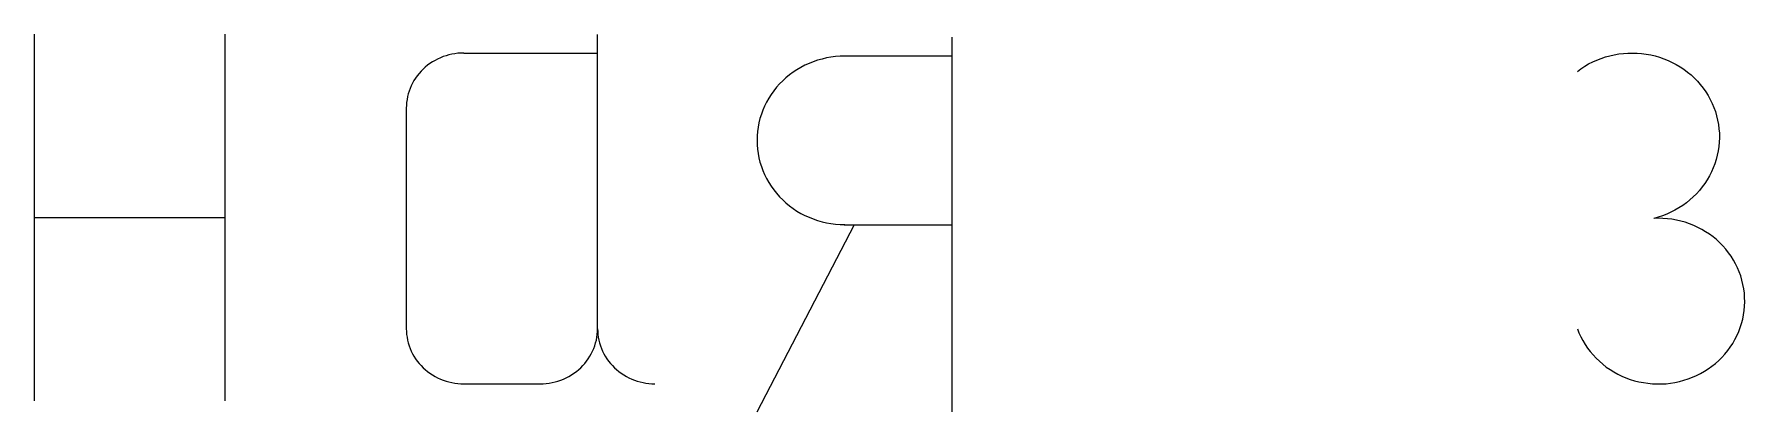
# Model space of a CAD drawing. Extents: x 8646 to 18206, y -17605 to -192.
# Drawn here: x 11114.381 to 11116.721, y -9018.34 to -9017.823 of the extents above; entities that cross this region are included whole.
import ezdxf

# ---------------------------------------------------------------- set-up
doc = ezdxf.new("R2010")
doc.units = 0
doc.layers.get('0').update_dxf_attribs({"linetype": 'CONTINUOUS'})

msp = doc.modelspace()

# ---------------------------------------------------------------- linework, layer by layer
at = {"color": 8, "linetype": 'CONTINUOUS'}
for p, q in [((11114.3811, -9017.8228), (11114.3811, -9018.3248)), ((11114.642, -9017.8228), (11114.642, -9018.3248)), ((11115.1518, -9018.226), (11115.1518, -9017.8233)), ((11115.6365, -9017.8271), (11115.6365, -9018.3398)), ((11114.9225, -9017.863), (11114.9193, -9017.8654)), ((11114.9259, -9017.8608), (11114.9225, -9017.863)), ((11114.9294, -9017.8587), (11114.9259, -9017.8608)), ((11114.9329, -9017.8568), (11114.9294, -9017.8587)), ((11114.9367, -9017.8552), (11114.9329, -9017.8568)), ((11114.9404, -9017.8536), (11114.9367, -9017.8552)), ((11114.9444, -9017.8523), (11114.9404, -9017.8536)), ((11114.9483, -9017.8511), (11114.9444, -9017.8523)), ((11114.9523, -9017.8502), (11114.9483, -9017.8511)), ((11114.9563, -9017.8495), (11114.9523, -9017.8502)), ((11114.9604, -9017.8489), (11114.9563, -9017.8495)), ((11114.9645, -9017.8487), (11114.9604, -9017.8489)), ((11114.9686, -9017.8486), (11114.9645, -9017.8487)), ((11114.9686, -9017.8486), (11115.1518, -9017.8486)), ((11115.441, -9017.8629), (11115.4354, -9017.8653)), ((11115.4469, -9017.8605), (11115.441, -9017.8629)), ((11115.4528, -9017.8585), (11115.4469, -9017.8605)), ((11115.4588, -9017.8568), (11115.4528, -9017.8585)), ((11115.4648, -9017.8553), (11115.4588, -9017.8568)), ((11115.471, -9017.8542), (11115.4648, -9017.8553)), ((11115.4773, -9017.8534), (11115.471, -9017.8542)), ((11115.4836, -9017.853), (11115.4773, -9017.8534)), ((11115.4898, -9017.8528), (11115.4836, -9017.853)), ((11115.4894, -9017.8526), (11115.6356, -9017.8526)), ((11116.5022, -9017.8667), (11116.5076, -9017.8636)), ((11116.5076, -9017.8636), (11116.5132, -9017.8608)), ((11116.5132, -9017.8608), (11116.5188, -9017.8582)), ((11116.5188, -9017.8582), (11116.5246, -9017.8559)), ((11116.5246, -9017.8559), (11116.5305, -9017.8539)), ((11116.5305, -9017.8539), (11116.5366, -9017.8523)), ((11116.5366, -9017.8523), (11116.5427, -9017.8509)), ((11116.5427, -9017.8509), (11116.5488, -9017.8499)), ((11116.5488, -9017.8499), (11116.5551, -9017.8491)), ((11116.5551, -9017.8491), (11116.5613, -9017.8487)), ((11116.5613, -9017.8487), (11116.5676, -9017.8486)), ((11116.5676, -9017.8486), (11116.5739, -9017.8488)), ((11116.5739, -9017.8488), (11116.5801, -9017.8493)), ((11116.5801, -9017.8493), (11116.5863, -9017.85)), ((11116.5863, -9017.85), (11116.5925, -9017.8512)), ((11116.5925, -9017.8512), (11116.5985, -9017.8526)), ((11116.5985, -9017.8526), (11116.6046, -9017.8544)), ((11116.6046, -9017.8544), (11116.6104, -9017.8565)), ((11116.6104, -9017.8565), (11116.6162, -9017.8588)), ((11116.6162, -9017.8588), (11116.6219, -9017.8615)), ((11116.6219, -9017.8615), (11116.6274, -9017.8644)), ((11116.6274, -9017.8644), (11116.6327, -9017.8676)), ((11114.9006, -9017.8863), (11114.8987, -9017.8898)), ((11114.9028, -9017.883), (11114.9006, -9017.8863)), ((11114.9051, -9017.8797), (11114.9028, -9017.883)), ((11114.9076, -9017.8766), (11114.9051, -9017.8797)), ((11114.9103, -9017.8736), (11114.9076, -9017.8766)), ((11114.9131, -9017.8707), (11114.9103, -9017.8736)), ((11114.916, -9017.868), (11114.9131, -9017.8707)), ((11114.9193, -9017.8654), (11114.916, -9017.868)), ((11115.405, -9017.8867), (11115.4006, -9017.891)), ((11115.4095, -9017.8825), (11115.405, -9017.8867)), ((11115.4143, -9017.8785), (11115.4095, -9017.8825)), ((11115.4193, -9017.8749), (11115.4143, -9017.8785)), ((11115.4245, -9017.8714), (11115.4193, -9017.8749)), ((11115.4299, -9017.8683), (11115.4245, -9017.8714)), ((11115.4354, -9017.8653), (11115.4299, -9017.8683)), ((11116.4921, -9017.8737), (11116.497, -9017.8701)), ((11116.497, -9017.8701), (11116.5022, -9017.8667)), ((11116.6327, -9017.8676), (11116.6378, -9017.8709)), ((11116.6378, -9017.8709), (11116.6428, -9017.8747)), ((11116.6428, -9017.8747), (11116.6476, -9017.8786)), ((11116.6476, -9017.8786), (11116.652, -9017.8828)), ((11116.652, -9017.8828), (11116.6563, -9017.8872)), ((11116.6563, -9017.8872), (11116.6603, -9017.8919)), ((11114.8919, -9017.9083), (11114.8911, -9017.9123)), ((11114.8928, -9017.9046), (11114.8919, -9017.9083)), ((11114.8939, -9017.9007), (11114.8928, -9017.9046)), ((11114.8954, -9017.897), (11114.8939, -9017.9007)), ((11114.8969, -9017.8934), (11114.8954, -9017.897)), ((11114.8987, -9017.8898), (11114.8969, -9017.8934)), ((11115.3859, -9017.9105), (11115.383, -9017.9159)), ((11115.3892, -9017.9054), (11115.3859, -9017.9105)), ((11115.3928, -9017.9004), (11115.3892, -9017.9054)), ((11115.3966, -9017.8955), (11115.3928, -9017.9004)), ((11115.4006, -9017.891), (11115.3966, -9017.8955)), ((11116.6603, -9017.8919), (11116.6642, -9017.8967)), ((11116.6642, -9017.8967), (11116.6677, -9017.9017)), ((11116.6677, -9017.9017), (11116.6709, -9017.9068)), ((11116.6709, -9017.9068), (11116.6738, -9017.9121)), ((11114.8903, -9017.9201), (11114.8901, -9017.9241)), ((11114.8901, -9017.9241), (11114.8901, -9018.226)), ((11114.8905, -9017.9162), (11114.8903, -9017.9201)), ((11114.8911, -9017.9123), (11114.8905, -9017.9162)), ((11115.3758, -9017.9325), (11115.3739, -9017.9383)), ((11115.3778, -9017.9268), (11115.3758, -9017.9325)), ((11115.3802, -9017.9212), (11115.3778, -9017.9268)), ((11115.383, -9017.9159), (11115.3802, -9017.9212)), ((11116.6738, -9017.9121), (11116.6765, -9017.9176)), ((11116.6765, -9017.9176), (11116.6789, -9017.9232)), ((11116.6789, -9017.9232), (11116.681, -9017.9289)), ((11116.681, -9017.9289), (11116.6827, -9017.9347)), ((11116.6827, -9017.9347), (11116.684, -9017.9407)), ((11115.3705, -9017.9562), (11115.37, -9017.9621)), ((11115.3713, -9017.9502), (11115.3705, -9017.9562)), ((11115.3725, -9017.9443), (11115.3713, -9017.9502)), ((11115.3739, -9017.9383), (11115.3725, -9017.9443)), ((11116.684, -9017.9407), (11116.6852, -9017.9465)), ((11116.6852, -9017.9465), (11116.6859, -9017.9526)), ((11116.6859, -9017.9526), (11116.6864, -9017.9584)), ((11116.6864, -9017.9584), (11116.6864, -9017.9646)), ((11115.37, -9017.9621), (11115.3699, -9017.9681)), ((11115.3699, -9017.9681), (11115.37, -9017.9742)), ((11115.37, -9017.9742), (11115.3705, -9017.9802)), ((11115.3705, -9017.9802), (11115.3713, -9017.9862)), ((11116.6857, -9017.9766), (11116.6849, -9017.9825)), ((11116.6863, -9017.9705), (11116.6857, -9017.9766)), ((11116.6864, -9017.9646), (11116.6863, -9017.9705)), ((11115.3713, -9017.9862), (11115.3725, -9017.9922)), ((11115.3725, -9017.9922), (11115.3739, -9017.998)), ((11115.3739, -9017.998), (11115.3758, -9018.0038)), ((11115.3758, -9018.0038), (11115.3778, -9018.0095)), ((11116.6803, -9018.0001), (11116.6781, -9018.0058)), ((11116.6821, -9017.9943), (11116.6803, -9018.0001)), ((11116.6836, -9017.9885), (11116.6821, -9017.9943)), ((11116.6849, -9017.9825), (11116.6836, -9017.9885)), ((11115.3778, -9018.0095), (11115.3802, -9018.015)), ((11115.3802, -9018.015), (11115.383, -9018.0205)), ((11115.383, -9018.0205), (11115.3859, -9018.0258)), ((11115.3859, -9018.0258), (11115.3892, -9018.031)), ((11116.6667, -9018.0271), (11116.663, -9018.032)), ((11116.6699, -9018.022), (11116.6667, -9018.0271)), ((11116.673, -9018.0167), (11116.6699, -9018.022)), ((11116.6758, -9018.0113), (11116.673, -9018.0167)), ((11116.6781, -9018.0058), (11116.6758, -9018.0113)), ((11115.3892, -9018.031), (11115.3928, -9018.036)), ((11115.3928, -9018.036), (11115.3966, -9018.0407)), ((11115.3966, -9018.0407), (11115.4006, -9018.0454)), ((11115.4006, -9018.0454), (11115.405, -9018.0497)), ((11115.405, -9018.0497), (11115.4095, -9018.0539)), ((11116.6461, -9018.0498), (11116.6413, -9018.0537)), ((11116.6507, -9018.0457), (11116.6461, -9018.0498)), ((11116.6551, -9018.0414), (11116.6507, -9018.0457)), ((11116.6591, -9018.0368), (11116.6551, -9018.0414)), ((11116.663, -9018.032), (11116.6591, -9018.0368)), ((11114.3811, -9018.0738), (11114.642, -9018.0738)), ((11115.4095, -9018.0539), (11115.4143, -9018.0578)), ((11115.4143, -9018.0578), (11115.4193, -9018.0615)), ((11115.4193, -9018.0615), (11115.4245, -9018.0649)), ((11115.4245, -9018.0649), (11115.4299, -9018.0681)), ((11115.4299, -9018.0681), (11115.4354, -9018.0709)), ((11115.4354, -9018.0709), (11115.441, -9018.0735)), ((11115.441, -9018.0735), (11115.4469, -9018.0758)), ((11116.6027, -9018.0734), (11116.5967, -9018.0751)), ((11116.6029, -9018.0749), (11116.5967, -9018.0751)), ((11116.6087, -9018.0714), (11116.6027, -9018.0734)), ((11116.6092, -9018.075), (11116.6029, -9018.0749)), ((11116.6145, -9018.0692), (11116.6087, -9018.0714)), ((11116.6153, -9018.0755), (11116.6092, -9018.075)), ((11116.6202, -9018.0666), (11116.6145, -9018.0692)), ((11116.6215, -9018.0763), (11116.6153, -9018.0755)), ((11116.6257, -9018.0638), (11116.6202, -9018.0666)), ((11116.6311, -9018.0607), (11116.6257, -9018.0638)), ((11116.6363, -9018.0574), (11116.6311, -9018.0607)), ((11116.6413, -9018.0537), (11116.6363, -9018.0574)), ((11115.3699, -9018.3398), (11115.5032, -9018.0836)), ((11115.4469, -9018.0758), (11115.4528, -9018.0779)), ((11115.4528, -9018.0779), (11115.4588, -9018.0796)), ((11115.4588, -9018.0796), (11115.4648, -9018.081)), ((11115.4648, -9018.081), (11115.471, -9018.0821)), ((11115.471, -9018.0821), (11115.4773, -9018.0829)), ((11115.4773, -9018.0829), (11115.4836, -9018.0834)), ((11115.4836, -9018.0834), (11115.4898, -9018.0836)), ((11115.4889, -9018.0837), (11115.6374, -9018.0837)), ((11116.6277, -9018.0773), (11116.6215, -9018.0763)), ((11116.6337, -9018.0787), (11116.6277, -9018.0773)), ((11116.6396, -9018.0803), (11116.6337, -9018.0787)), ((11116.6455, -9018.0824), (11116.6396, -9018.0803)), ((11116.6513, -9018.0846), (11116.6455, -9018.0824)), ((11116.6568, -9018.0873), (11116.6513, -9018.0846)), ((11116.6623, -9018.09), (11116.6568, -9018.0873)), ((11116.6676, -9018.0932), (11116.6623, -9018.09)), ((11116.6728, -9018.0966), (11116.6676, -9018.0932)), ((11116.6777, -9018.1003), (11116.6728, -9018.0966)), ((11116.6824, -9018.1041), (11116.6777, -9018.1003)), ((11116.6869, -9018.1084), (11116.6824, -9018.1041)), ((11116.6911, -9018.1126), (11116.6869, -9018.1084)), ((11116.6952, -9018.1172), (11116.6911, -9018.1126)), ((11116.699, -9018.122), (11116.6952, -9018.1172)), ((11116.7024, -9018.1269), (11116.699, -9018.122)), ((11116.7057, -9018.132), (11116.7024, -9018.1269)), ((11116.7086, -9018.1373), (11116.7057, -9018.132)), ((11116.7112, -9018.1427), (11116.7086, -9018.1373)), ((11116.7135, -9018.1482), (11116.7112, -9018.1427)), ((11116.7156, -9018.1538), (11116.7135, -9018.1482)), ((11116.7173, -9018.1596), (11116.7156, -9018.1538)), ((11116.7187, -9018.1655), (11116.7173, -9018.1596)), ((11116.7199, -9018.1713), (11116.7187, -9018.1655)), ((11116.7206, -9018.1773), (11116.7199, -9018.1713)), ((11116.721, -9018.1832), (11116.7206, -9018.1773)), ((11116.7212, -9018.1892), (11116.721, -9018.1832)), ((11116.721, -9018.1952), (11116.7212, -9018.1892)), ((11116.7169, -9018.2187), (11116.7184, -9018.213)), ((11116.7184, -9018.213), (11116.7195, -9018.2071)), ((11116.7195, -9018.2071), (11116.7204, -9018.2011)), ((11116.7204, -9018.2011), (11116.721, -9018.1952)), ((11114.8901, -9018.226), (11114.8903, -9018.23)), ((11114.8903, -9018.23), (11114.8905, -9018.2339)), ((11114.8905, -9018.2339), (11114.8911, -9018.2378)), ((11114.8911, -9018.2378), (11114.8919, -9018.2417)), ((11115.1501, -9018.2417), (11115.1508, -9018.2378)), ((11115.1508, -9018.2378), (11115.1514, -9018.2339)), ((11115.1514, -9018.2339), (11115.1517, -9018.23)), ((11115.1517, -9018.23), (11115.1518, -9018.226)), ((11115.1518, -9018.226), (11115.1519, -9018.23)), ((11115.1519, -9018.23), (11115.1522, -9018.2339)), ((11115.1522, -9018.2339), (11115.1527, -9018.2378)), ((11115.1527, -9018.2378), (11115.1536, -9018.2417)), ((11116.4921, -9018.226), (11116.4942, -9018.2316)), ((11116.4942, -9018.2316), (11116.4968, -9018.2371)), ((11116.4968, -9018.2371), (11116.4996, -9018.2424)), ((11116.7077, -9018.2409), (11116.7104, -9018.2356)), ((11116.7104, -9018.2356), (11116.7129, -9018.23)), ((11116.7129, -9018.23), (11116.715, -9018.2244)), ((11116.715, -9018.2244), (11116.7169, -9018.2187)), ((11114.8919, -9018.2417), (11114.8928, -9018.2455)), ((11114.8928, -9018.2455), (11114.8939, -9018.2493)), ((11114.8939, -9018.2493), (11114.8954, -9018.2531)), ((11114.8954, -9018.2531), (11114.8969, -9018.2568)), ((11114.8969, -9018.2568), (11114.8987, -9018.2603)), ((11114.8987, -9018.2603), (11114.9006, -9018.2638)), ((11115.1412, -9018.2638), (11115.1432, -9018.2603)), ((11115.1432, -9018.2603), (11115.145, -9018.2568)), ((11115.145, -9018.2568), (11115.1466, -9018.2531)), ((11115.1466, -9018.2531), (11115.148, -9018.2493)), ((11115.148, -9018.2493), (11115.1491, -9018.2455)), ((11115.1491, -9018.2455), (11115.1501, -9018.2417)), ((11115.1536, -9018.2417), (11115.1545, -9018.2455)), ((11115.1545, -9018.2455), (11115.1556, -9018.2493)), ((11115.1556, -9018.2493), (11115.1571, -9018.2531)), ((11115.1571, -9018.2531), (11115.1586, -9018.2568)), ((11115.1586, -9018.2568), (11115.1603, -9018.2603)), ((11115.1603, -9018.2603), (11115.1623, -9018.2638)), ((11116.4996, -9018.2424), (11116.5027, -9018.2476)), ((11116.5027, -9018.2476), (11116.5061, -9018.2526)), ((11116.5061, -9018.2526), (11116.5098, -9018.2574)), ((11116.5098, -9018.2574), (11116.5137, -9018.262)), ((11116.5137, -9018.262), (11116.5179, -9018.2665)), ((11116.6899, -9018.2653), (11116.6939, -9018.2608)), ((11116.6939, -9018.2608), (11116.6978, -9018.2561)), ((11116.6978, -9018.2561), (11116.7014, -9018.2512)), ((11116.7014, -9018.2512), (11116.7047, -9018.2461)), ((11116.7047, -9018.2461), (11116.7077, -9018.2409)), ((11114.9006, -9018.2638), (11114.9028, -9018.2671)), ((11114.9028, -9018.2671), (11114.9051, -9018.2704)), ((11114.9051, -9018.2704), (11114.9076, -9018.2735)), ((11114.9076, -9018.2735), (11114.9103, -9018.2766)), ((11114.9103, -9018.2766), (11114.9131, -9018.2795)), ((11114.9131, -9018.2795), (11114.916, -9018.2821)), ((11114.916, -9018.2821), (11114.9193, -9018.2847)), ((11114.9193, -9018.2847), (11114.9225, -9018.2871)), ((11115.1194, -9018.2871), (11115.1227, -9018.2847)), ((11115.1227, -9018.2847), (11115.1259, -9018.2821)), ((11115.1259, -9018.2821), (11115.1288, -9018.2795)), ((11115.1288, -9018.2795), (11115.1317, -9018.2766)), ((11115.1317, -9018.2766), (11115.1343, -9018.2735)), ((11115.1343, -9018.2735), (11115.1368, -9018.2704)), ((11115.1368, -9018.2704), (11115.1391, -9018.2671)), ((11115.1391, -9018.2671), (11115.1412, -9018.2638)), ((11115.1623, -9018.2638), (11115.1644, -9018.2671)), ((11115.1644, -9018.2671), (11115.1668, -9018.2704)), ((11115.1668, -9018.2704), (11115.1693, -9018.2735)), ((11115.1693, -9018.2735), (11115.172, -9018.2766)), ((11115.172, -9018.2766), (11115.1748, -9018.2795)), ((11115.1748, -9018.2795), (11115.1778, -9018.2821)), ((11115.1778, -9018.2821), (11115.1809, -9018.2847)), ((11115.1809, -9018.2847), (11115.1841, -9018.2871)), ((11116.5179, -9018.2665), (11116.5222, -9018.2707)), ((11116.5222, -9018.2707), (11116.5269, -9018.2747)), ((11116.5269, -9018.2747), (11116.5317, -9018.2785)), ((11116.5317, -9018.2785), (11116.5368, -9018.2819)), ((11116.5368, -9018.2819), (11116.542, -9018.2852)), ((11116.542, -9018.2852), (11116.5474, -9018.2882)), ((11116.6606, -9018.2874), (11116.666, -9018.2843)), ((11116.666, -9018.2843), (11116.6712, -9018.281)), ((11116.6712, -9018.281), (11116.6762, -9018.2774)), ((11116.6762, -9018.2774), (11116.681, -9018.2736)), ((11116.681, -9018.2736), (11116.6856, -9018.2695)), ((11116.6856, -9018.2695), (11116.6899, -9018.2653)), ((11114.9225, -9018.2871), (11114.9259, -9018.2893)), ((11114.9259, -9018.2893), (11114.9294, -9018.2914)), ((11114.9294, -9018.2914), (11114.9329, -9018.2933)), ((11114.9329, -9018.2933), (11114.9367, -9018.295)), ((11114.9367, -9018.295), (11114.9404, -9018.2965)), ((11114.9404, -9018.2965), (11114.9444, -9018.2979)), ((11114.9444, -9018.2979), (11114.9483, -9018.299)), ((11114.9483, -9018.299), (11114.9523, -9018.2999)), ((11114.9523, -9018.2999), (11114.9563, -9018.3006)), ((11114.9563, -9018.3006), (11114.9604, -9018.3011)), ((11114.9604, -9018.3011), (11114.9645, -9018.3014)), ((11114.9645, -9018.3014), (11114.9686, -9018.3015)), ((11114.9686, -9018.3015), (11115.0733, -9018.3015)), ((11115.0733, -9018.3015), (11115.0774, -9018.3014)), ((11115.0774, -9018.3014), (11115.0815, -9018.3011)), ((11115.0815, -9018.3011), (11115.0856, -9018.3006)), ((11115.0856, -9018.3006), (11115.0897, -9018.2999)), ((11115.0897, -9018.2999), (11115.0936, -9018.299)), ((11115.0936, -9018.299), (11115.0976, -9018.2979)), ((11115.0976, -9018.2979), (11115.1014, -9018.2965)), ((11115.1014, -9018.2965), (11115.1052, -9018.295)), ((11115.1052, -9018.295), (11115.109, -9018.2933)), ((11115.109, -9018.2933), (11115.1125, -9018.2914)), ((11115.1125, -9018.2914), (11115.1161, -9018.2893)), ((11115.1161, -9018.2893), (11115.1194, -9018.2871)), ((11115.1841, -9018.2871), (11115.1876, -9018.2893)), ((11115.1876, -9018.2893), (11115.1911, -9018.2914)), ((11115.1911, -9018.2914), (11115.1947, -9018.2933)), ((11115.1947, -9018.2933), (11115.1984, -9018.295)), ((11115.1984, -9018.295), (11115.2021, -9018.2965)), ((11115.2021, -9018.2965), (11115.206, -9018.2979)), ((11115.206, -9018.2979), (11115.21, -9018.299)), ((11115.21, -9018.299), (11115.214, -9018.2999)), ((11115.214, -9018.2999), (11115.218, -9018.3006)), ((11115.218, -9018.3006), (11115.2221, -9018.3011)), ((11115.2221, -9018.3011), (11115.2261, -9018.3014)), ((11115.2261, -9018.3014), (11115.2303, -9018.3015)), ((11116.5474, -9018.2882), (11116.553, -9018.2908)), ((11116.553, -9018.2908), (11116.5586, -9018.2932)), ((11116.5586, -9018.2932), (11116.5645, -9018.2954)), ((11116.5645, -9018.2954), (11116.5704, -9018.2972)), ((11116.5704, -9018.2972), (11116.5764, -9018.2986)), ((11116.5764, -9018.2986), (11116.5825, -9018.2999)), ((11116.5825, -9018.2999), (11116.5886, -9018.3007)), ((11116.5886, -9018.3007), (11116.5948, -9018.3014)), ((11116.5948, -9018.3014), (11116.601, -9018.3016)), ((11116.601, -9018.3016), (11116.6073, -9018.3016)), ((11116.6073, -9018.3016), (11116.6135, -9018.3013)), ((11116.6135, -9018.3013), (11116.6196, -9018.3006)), ((11116.6196, -9018.3006), (11116.6257, -9018.2996)), ((11116.6257, -9018.2996), (11116.6318, -9018.2983)), ((11116.6318, -9018.2983), (11116.6378, -9018.2967)), ((11116.6378, -9018.2967), (11116.6437, -9018.2948)), ((11116.6437, -9018.2948), (11116.6495, -9018.2926)), ((11116.6495, -9018.2926), (11116.6551, -9018.2901)), ((11116.6551, -9018.2901), (11116.6606, -9018.2874))]:
    msp.add_line(p, q, dxfattribs=at)

doc.saveas('drawing.dxf')
